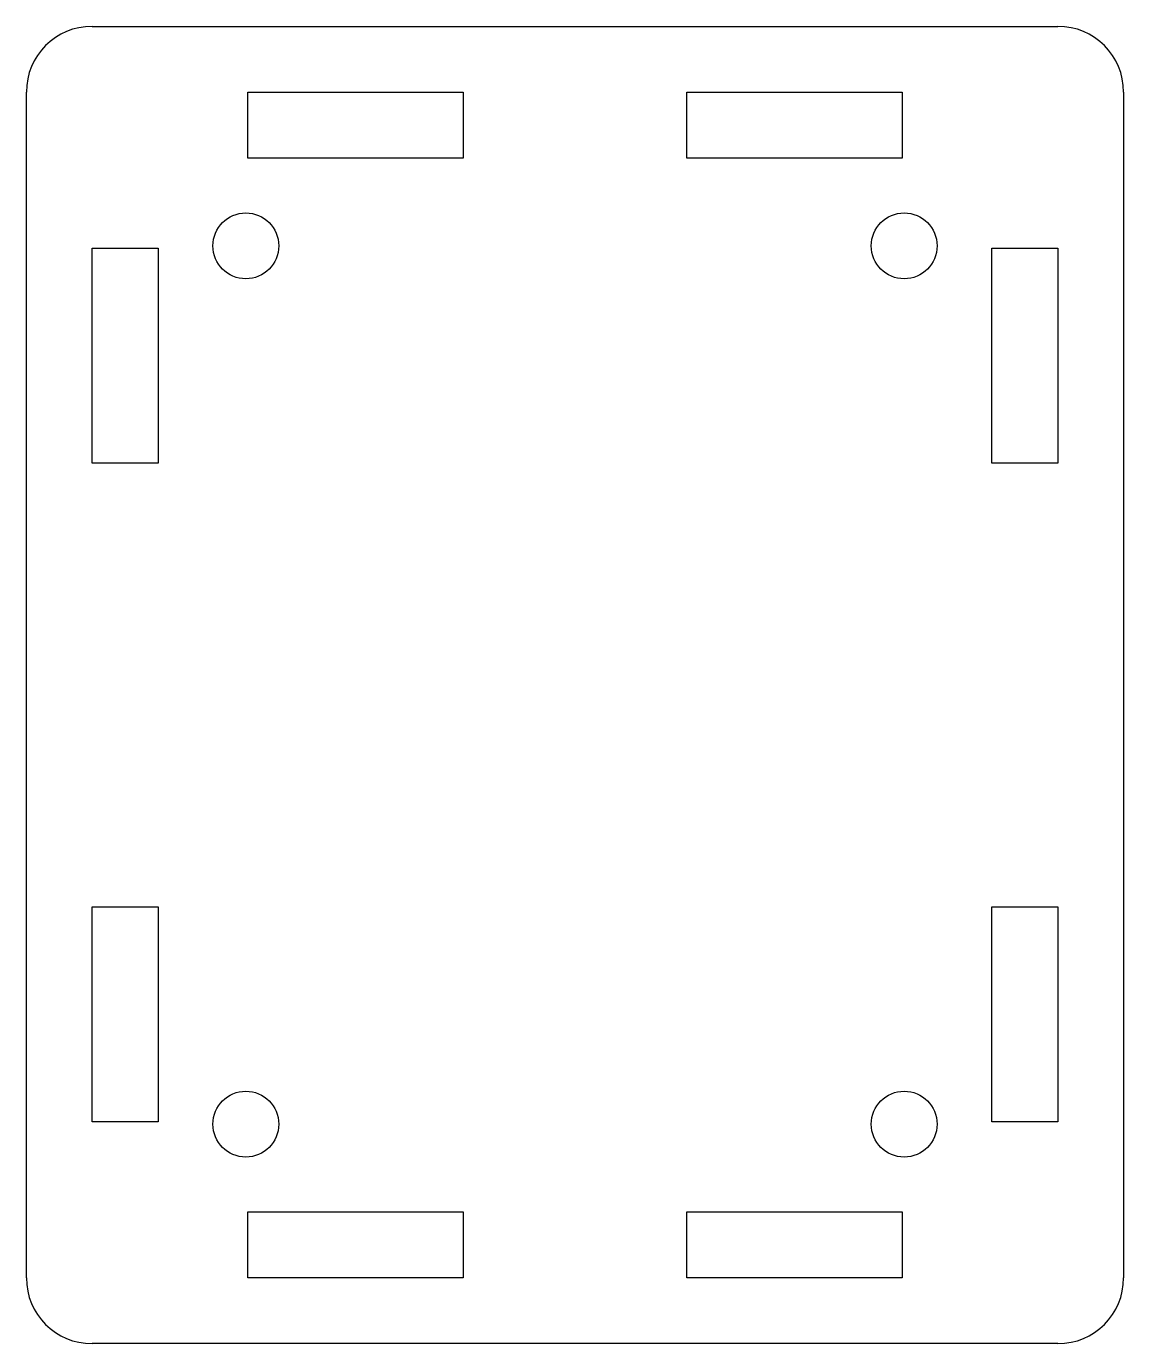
# Model space of a CAD drawing. Extents: x 0 to 50, y -6 to 54.
import ezdxf

# ---------------------------------------------------------------- set-up
doc = ezdxf.new("R2010")
doc.units = 0
doc.layers.get('0').update_dxf_attribs({"linetype": 'continuous'})

# ---------------------------------------------------------------- blocks, each defined once
blk = doc.blocks.new('FILLET002')
at = {"color": 0}
for p, q in [((3, 54), (47, 54)), ((0, -3), (0, 51)), ((10.1, 48), (10.1, 51)), ((10.1, 51), (19.9, 51)), ((19.9, 51), (19.9, 48)), ((30.1, 48), (30.1, 51)), ((30.1, 51), (39.9, 51)), ((39.9, 51), (39.9, 48)), ((50, 51), (50, -3)), ((19.9, 48), (10.1, 48)), ((39.9, 48), (30.1, 48)), ((3, 34.1), (3, 43.9)), ((3, 43.9), (6, 43.9)), ((6, 43.9), (6, 34.1)), ((44, 34.1), (44, 43.9)), ((44, 43.9), (47, 43.9)), ((47, 43.9), (47, 34.1)), ((6, 34.1), (3, 34.1)), ((47, 34.1), (44, 34.1)), ((3, 4.1), (3, 13.9)), ((3, 13.9), (6, 13.9)), ((6, 13.9), (6, 4.1)), ((44, 4.1), (44, 13.9)), ((44, 13.9), (47, 13.9)), ((47, 13.9), (47, 4.1)), ((6, 4.1), (3, 4.1)), ((47, 4.1), (44, 4.1)), ((10.1, -3), (10.1, 0)), ((10.1, 0), (19.9, 0)), ((19.9, 0), (19.9, -3)), ((30.1, -3), (30.1, 0)), ((30.1, 0), (39.9, 0)), ((39.9, 0), (39.9, -3)), ((19.9, -3), (10.1, -3)), ((39.9, -3), (30.1, -3)), ((47, -6), (3, -6))]:
    blk.add_line(p, q, dxfattribs=at)
for centre in [(10, 44), (40, 44), (10, 4), (40, 4)]:
    blk.add_circle(centre, 1.5, dxfattribs=at)
for centre, start, end in [((3, 51), 90, -180), ((47, 51), 0, 90), ((3, -3), -180, -90), ((47, -3), -90, 0)]:
    blk.add_arc(centre, 3, start, end, dxfattribs=at)

msp = doc.modelspace()

# ---------------------------------------------------------------- block references
at = {"color": 0}
msp.add_blockref('FILLET002', (0, 0), dxfattribs=at)

doc.saveas('drawing.dxf')
